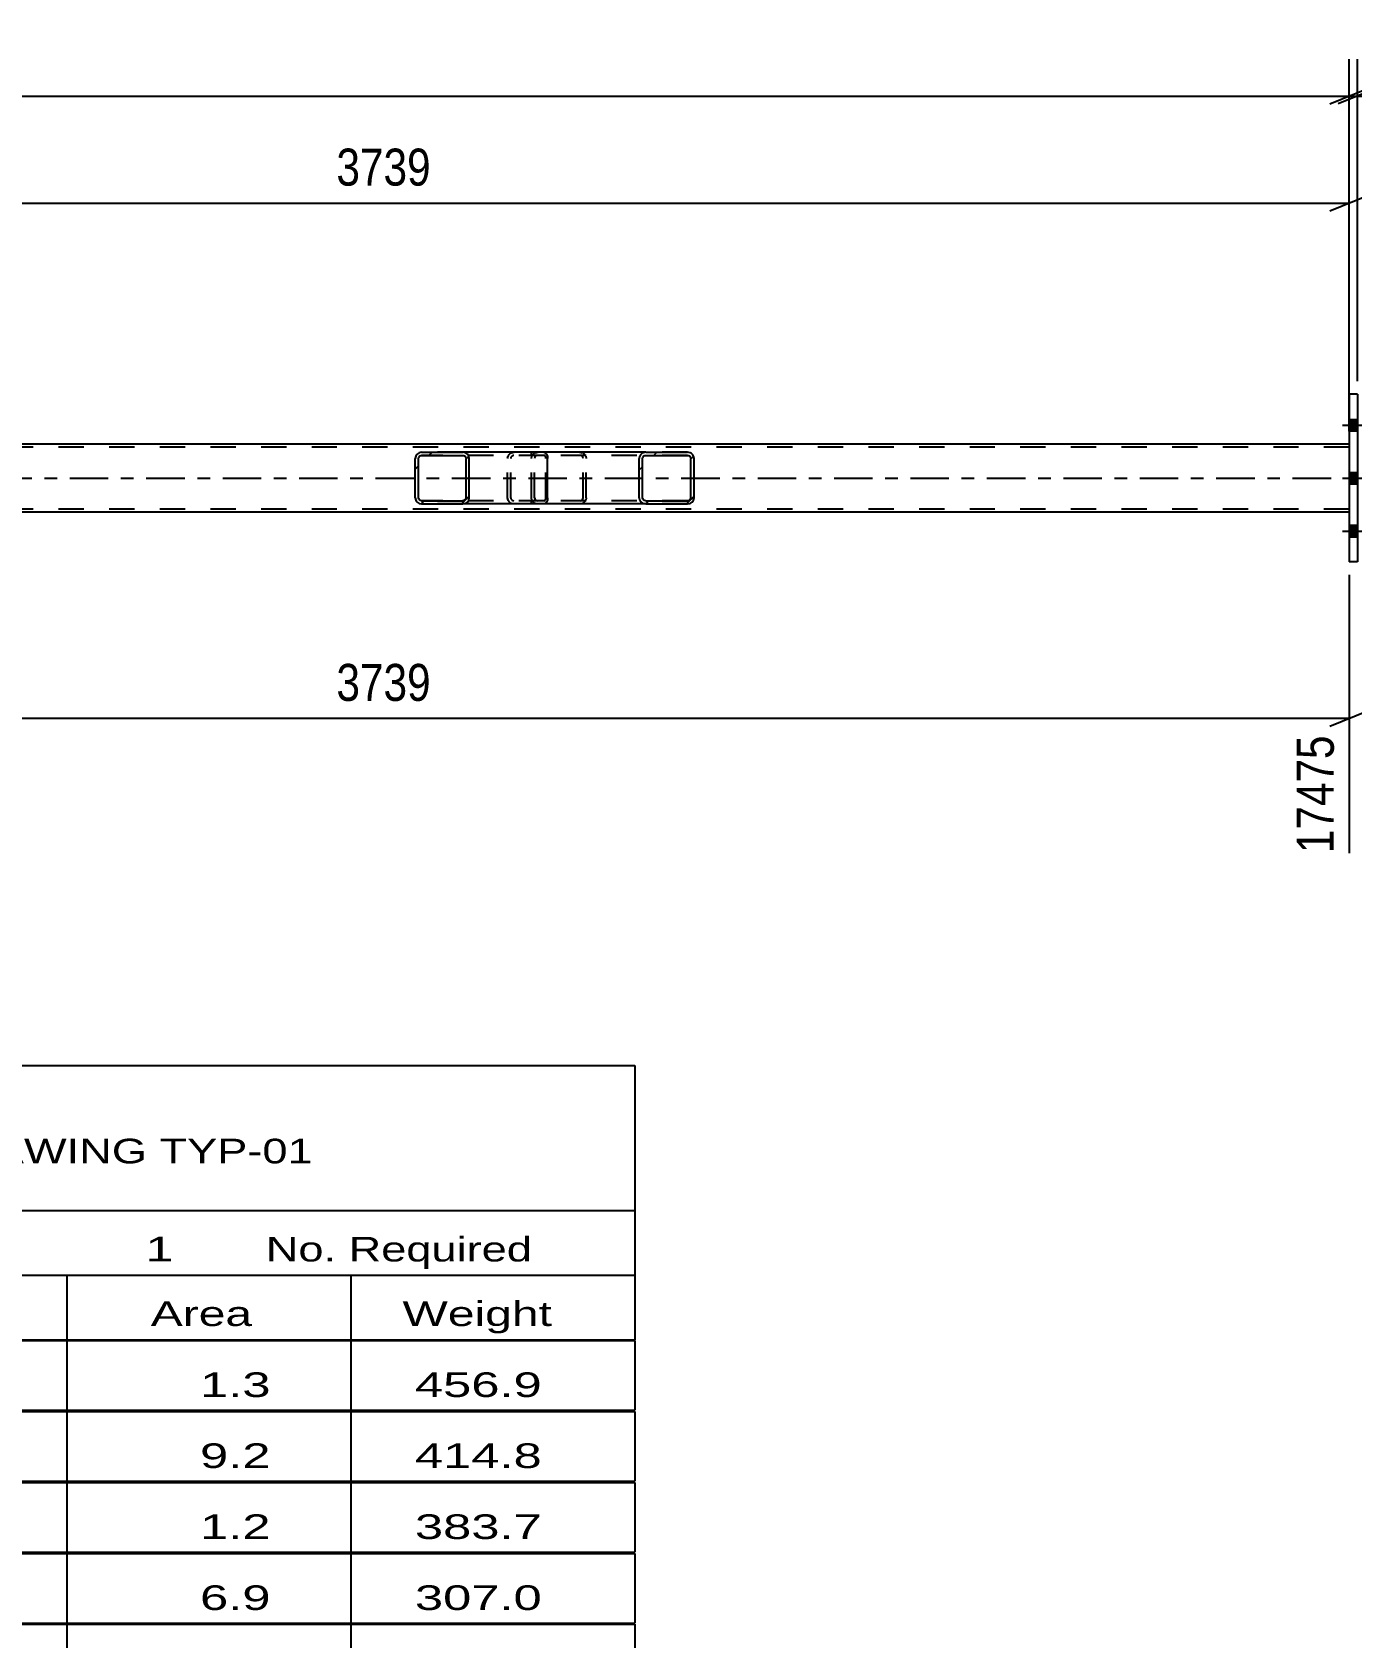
# Model space of a CAD drawing. Header units: millimetres. Extents: x 0 to 841, y 0 to 594.
# Drawn here: x 629.3 to 731.5, y 124.4 to 248.8 of the extents above; entities that cross this region are included whole.
import ezdxf

# ---------------------------------------------------------------- set-up
doc = ezdxf.new("R2010")
doc.units = ezdxf.units.MM
doc.linetypes.add('DXK_LINE_DOT2', pattern=[3.9198, 1.9599, -1.9599])
doc.linetypes.add('DXK_LINE_DOT3', pattern=[5.9187, 2.979, -0.9799, 0.9799, -0.9799])
doc.styles.add('Arial Narrow', font='ARIALN.TTF', dxfattribs={"height": 0.2})

# ---------------------------------------------------------------- blocks, each defined once
blk = doc.blocks.new('Unknown-389678698-48743 - 46257')
at = {"color": 7, "linetype": 'Continuous'}
for p, q in [((516, 168.75), (676, 168.75)), ((676, 168.75), (676, 157.5)), ((516, 157.5), (676, 157.5)), ((676, 157.5), (676, 152.5)), ((516, 152.5), (676, 152.5)), ((632, 152.5), (632, 147.5)), ((654, 152.5), (654, 147.5)), ((676, 152.5), (676, 147.5)), ((516, 147.5), (676, 147.5)), ((516, 147.45), (676, 147.45)), ((632, 147.5), (632, 142)), ((654, 147.5), (654, 142)), ((676, 147.45), (676, 142.05)), ((516, 142.05), (676, 142.05)), ((516, 141.95), (676, 141.95)), ((632, 142), (632, 136.5)), ((654, 142), (654, 136.5)), ((676, 141.95), (676, 136.55)), ((516, 136.55), (676, 136.55)), ((516, 136.45), (676, 136.45)), ((632, 136.5), (632, 131)), ((654, 136.5), (654, 131)), ((676, 136.45), (676, 131.05)), ((516, 131.05), (676, 131.05)), ((516, 130.95), (676, 130.95)), ((632, 131), (632, 125.5)), ((654, 131), (654, 125.5)), ((676, 130.95), (676, 125.55)), ((516, 125.55), (676, 125.55)), ((516, 125.45), (676, 125.45)), ((632, 125.5), (632, 120)), ((654, 125.5), (654, 120)), ((676, 125.45), (676, 120.05))]:
    blk.add_line(p, q, dxfattribs=at)
at = {"color": 7, "style": 'Arial Narrow'}
for s, height, width, p in [('REFER TYP DRAWING TYP-01', 1.9089, 1.6, (600.7, 161.16)), ('No. Required', 1.9089, 1.6, (647.41, 153.56)), ('1', 1.91, 1.794707, (638.08, 153.56)), ('Weight', 1.909, 1.7, (658, 148.56)), ('Area', 1.909, 1.7, (638.5, 148.56))]:
    blk.add_text(s, height=height, dxfattribs=dict(at, width=width)).set_placement(p)
at = {"color": 7, "linetype": 'Continuous', "style": 'Arial Narrow', "width": 1.794707}
for s, p in [('1.3', (642.32, 143.06)), ('456.9', (658.96, 143.06)), ('9.2', (642.32, 137.56)), ('414.8', (658.96, 137.56)), ('1.2', (642.32, 132.06)), ('383.7', (658.96, 132.06)), ('6.9', (642.32, 126.56)), ('307.0', (658.96, 126.56))]:
    blk.add_text(s, height=1.909, dxfattribs=at).set_placement(p)
blk = doc.blocks.new('Bolt-389678698-4537 - 4482')
at = {"linetype": 'Continuous'}
for points in [[(731.96, 217.91), (731.96, 218.79), (731.32, 218.79), (731.32, 217.91)], [(731.96, 217.91), (731.96, 218.79), (731.32, 218.79), (731.32, 217.91)], [(731.96, 217.91), (731.96, 218.79), (731.32, 218.79), (731.32, 217.91)], [(731.96, 213.81), (731.96, 214.69), (731.32, 214.69), (731.32, 213.81)], [(731.96, 213.81), (731.96, 214.69), (731.32, 214.69), (731.32, 213.81)], [(731.96, 209.71), (731.96, 210.59), (731.32, 210.59), (731.32, 209.71)], [(731.96, 209.71), (731.96, 210.59), (731.32, 210.59), (731.32, 209.71)], [(731.96, 209.71), (731.96, 210.59), (731.32, 210.59), (731.32, 209.71)]]:
    blk.add_hatch(color=1, dxfattribs=at).paths.add_polyline_path(points)
at = {"color": 1, "linetype": 'Continuous'}
for p, q in [((730.8, 218.35), (734.12, 218.35)), ((730.8, 218.35), (734.12, 218.35)), ((730.8, 218.35), (734.12, 218.35)), ((731.32, 218.79), (731.96, 218.79)), ((731.32, 218.79), (731.96, 218.79)), ((731.32, 218.79), (731.96, 218.79)), ((731.32, 217.91), (731.96, 217.91)), ((731.32, 217.91), (731.96, 217.91)), ((731.32, 217.91), (731.96, 217.91)), ((730.8, 214.25), (734.12, 214.25)), ((730.8, 214.25), (734.12, 214.25)), ((731.32, 214.69), (731.96, 214.69)), ((731.32, 214.69), (731.96, 214.69)), ((731.32, 213.81), (731.96, 213.81)), ((731.32, 213.81), (731.96, 213.81)), ((731.32, 210.59), (731.96, 210.59)), ((731.32, 210.59), (731.96, 210.59)), ((731.32, 210.59), (731.96, 210.59)), ((730.8, 210.15), (734.12, 210.15)), ((730.8, 210.15), (734.12, 210.15)), ((730.8, 210.15), (734.12, 210.15)), ((731.32, 209.71), (731.96, 209.71)), ((731.32, 209.71), (731.96, 209.71)), ((731.32, 209.71), (731.96, 209.71))]:
    blk.add_line(p, q, dxfattribs=at)
blk = doc.blocks.new('Part-389678698-4607 - 4482')
at = {"color": 7, "linetype": 'DXK_LINE_DOT2'}
for p, q in [((731.32, 216.65), (64.04, 216.65)), ((731.32, 216.89), (731.32, 211.61)), ((731.32, 211.85), (64.04, 211.85))]:
    blk.add_line(p, q, dxfattribs=at)
at = {"color": 2, "linetype": 'Continuous'}
for p, q in [((731.32, 216.89), (586.96, 216.89)), ((731.32, 211.61), (586.96, 211.61))]:
    blk.add_line(p, q, dxfattribs=at)
at = {"color": 7, "linetype": 'DXK_LINE_DOT3'}
blk.add_line((64.04, 214.25), (731.32, 214.25), dxfattribs=at)
blk = doc.blocks.new('Part-389678698-4706 - 4482')
at = {"linetype": 'Continuous'}
h = blk.add_hatch(dxfattribs=at)
h.set_pattern_fill('', scale=0.7, style=0, pattern_type=0)
h.set_pattern_definition([(45, (663.1333, 215.9505), (-1.57154, 1.57154), [])])
h.paths.add_polyline_path([(663.17, 215.77), (663.13, 215.95), (663.02, 216.11), (662.86, 216.21), (662.67, 216.25), (659.48, 216.25), (659.29, 216.21), (659.13, 216.11), (659.02, 215.95), (658.98, 215.77), (658.98, 212.73), (659.02, 212.54), (659.13, 212.39), (659.29, 212.28), (659.48, 212.25), (662.67, 212.25), (662.86, 212.28), (663.02, 212.39), (663.13, 212.54), (663.17, 212.73)])
h.paths.add_polyline_path([(662.9, 212.64), (662.85, 212.56), (662.76, 212.51), (662.67, 212.49), (659.48, 212.49), (659.39, 212.51), (659.31, 212.56), (659.25, 212.64), (659.23, 212.73), (659.23, 215.77), (659.25, 215.86), (659.31, 215.94), (659.39, 215.99), (659.48, 216.01), (662.67, 216.01), (662.76, 215.99), (662.85, 215.94), (662.9, 215.86), (662.92, 215.77), (662.92, 212.73)])
at = {"color": 2, "linetype": 'Continuous'}
for p, q in [((659.02, 215.95), (658.98, 215.77)), ((658.98, 212.73), (658.98, 215.77)), ((659.23, 215.77), (659.25, 215.86)), ((659.23, 212.73), (659.23, 215.77)), ((659.25, 215.86), (659.31, 215.94)), ((659.48, 216.25), (659.29, 216.21)), ((659.31, 215.94), (659.39, 215.99)), ((659.39, 215.99), (659.48, 216.01)), ((659.48, 216.25), (662.67, 216.25)), ((659.48, 216.01), (662.67, 216.01)), ((668.97, 216.25), (662.67, 216.25)), ((662.86, 216.21), (662.67, 216.25)), ((662.67, 216.01), (662.76, 215.99)), ((662.76, 215.99), (662.85, 215.94)), ((662.85, 215.94), (662.9, 215.86)), ((662.9, 215.86), (662.92, 215.77)), ((662.92, 212.73), (662.92, 215.77)), ((663.17, 215.77), (663.13, 215.95)), ((663.17, 212.73), (663.17, 215.77)), ((668.97, 216.25), (669.07, 216.21)), ((669.07, 216.21), (669.16, 216.11)), ((669.16, 216.11), (669.22, 215.95)), ((669.22, 215.95), (669.24, 215.77)), ((669.24, 212.73), (669.24, 215.77)), ((658.98, 212.73), (659.02, 212.54)), ((659.25, 212.64), (659.23, 212.73)), ((662.92, 212.73), (662.9, 212.64)), ((663.13, 212.54), (663.17, 212.73)), ((669.24, 212.73), (669.22, 212.54)), ((659.31, 212.56), (659.25, 212.64)), ((659.29, 212.28), (659.48, 212.25)), ((659.39, 212.51), (659.31, 212.56)), ((659.48, 212.49), (659.39, 212.51)), ((659.48, 212.49), (662.67, 212.49)), ((659.48, 212.25), (662.67, 212.25)), ((662.76, 212.51), (662.67, 212.49)), ((662.67, 212.25), (662.86, 212.28)), ((668.97, 212.25), (662.67, 212.25)), ((662.85, 212.56), (662.76, 212.51)), ((662.9, 212.64), (662.85, 212.56)), ((669.07, 212.28), (668.97, 212.25)), ((669.16, 212.39), (669.07, 212.28)), ((669.22, 212.54), (669.16, 212.39))]:
    blk.add_line(p, q, dxfattribs=at)
at = {"color": 7, "linetype": 'DXK_LINE_DOT2'}
for p, q in [((662.67, 216.25), (659.48, 216.25)), ((668.97, 216.01), (659.48, 216.01)), ((666.13, 215.77), (666.17, 215.95)), ((666.13, 212.73), (666.13, 215.77)), ((666.4, 215.86), (666.38, 215.77)), ((666.38, 212.73), (666.38, 215.77)), ((666.46, 215.94), (666.4, 215.86)), ((666.44, 216.21), (666.63, 216.25)), ((666.54, 215.99), (666.46, 215.94)), ((666.63, 216.01), (666.54, 215.99)), ((667.98, 216.01), (667.98, 216.25)), ((669.02, 215.99), (668.97, 216.01)), ((669.06, 215.94), (669.02, 215.99)), ((669.09, 215.86), (669.06, 215.94)), ((669.1, 215.77), (669.09, 215.86)), ((669.1, 212.73), (669.1, 215.77)), ((666.17, 212.54), (666.13, 212.73)), ((666.38, 212.73), (666.4, 212.64)), ((669.09, 212.64), (669.1, 212.73)), ((668.97, 212.49), (659.48, 212.49)), ((662.67, 212.25), (659.48, 212.25)), ((666.4, 212.64), (666.46, 212.56)), ((666.63, 212.25), (666.44, 212.28)), ((666.46, 212.56), (666.48, 212.54)), ((666.48, 212.54), (666.54, 212.51)), ((666.54, 212.51), (666.63, 212.49)), ((667.98, 212.25), (667.98, 212.49)), ((668.97, 212.49), (669.02, 212.51)), ((669.02, 212.51), (669.06, 212.56)), ((669.06, 212.56), (669.09, 212.64))]:
    blk.add_line(p, q, dxfattribs=at)
at = {"color": 2, "linetype": 'Continuous'}
for centre, start, end in [((659.47, 215.75), 111.1941, 156.1506), ((662.68, 215.75), 23.8494, 68.8059), ((659.47, 212.74), 203.8494, 248.8059), ((662.68, 212.74), 291.1941, 336.1506)]:
    blk.add_arc(centre, 0.492, start, end, dxfattribs=at)
at = {"color": 7, "linetype": 'DXK_LINE_DOT2'}
for centre, start, end in [((666.62, 215.75), 111.1941, 156.1506), ((666.62, 212.74), 203.8495, 248.8059)]:
    blk.add_arc(centre, 0.492, start, end, dxfattribs=at)
blk = doc.blocks.new('Part-389678698-4707 - 4482')
at = {"linetype": 'Continuous'}
h = blk.add_hatch(dxfattribs=at)
h.set_pattern_fill('', scale=0.7, style=0, pattern_type=0)
h.set_pattern_definition([(45, (680.5439, 215.9505), (-1.57154, 1.57154), [])])
h.paths.add_polyline_path([(680.58, 215.77), (680.54, 215.95), (680.43, 216.11), (680.27, 216.21), (680.07, 216.25), (676.84, 216.25), (676.64, 216.21), (676.48, 216.11), (676.36, 215.95), (676.33, 215.77), (676.33, 212.73), (676.36, 212.54), (676.48, 212.39), (676.64, 212.28), (676.84, 212.25), (680.07, 212.25), (680.27, 212.28), (680.43, 212.39), (680.54, 212.54), (680.58, 212.73)])
h.paths.add_polyline_path([(680.31, 212.64), (680.25, 212.56), (680.17, 212.51), (680.07, 212.49), (676.84, 212.49), (676.74, 212.51), (676.66, 212.56), (676.6, 212.64), (676.58, 212.73), (676.58, 215.77), (676.6, 215.86), (676.66, 215.94), (676.74, 215.99), (676.84, 216.01), (680.07, 216.01), (680.17, 215.99), (680.25, 215.94), (680.31, 215.86), (680.33, 215.77), (680.33, 212.73)])
at = {"color": 7, "linetype": 'DXK_LINE_DOT2'}
for p, q in [((667.98, 215.77), (668.02, 215.95)), ((667.98, 212.73), (667.98, 215.77)), ((668.25, 215.86), (668.23, 215.77)), ((668.23, 212.73), (668.23, 215.77)), ((668.31, 215.94), (668.25, 215.86)), ((668.29, 216.21), (668.49, 216.25)), ((668.39, 215.99), (668.31, 215.94)), ((668.49, 216.01), (668.39, 215.99)), ((671.72, 216.25), (668.49, 216.25)), ((680.07, 216.01), (668.49, 216.01)), ((671.72, 216.25), (671.92, 216.21)), ((671.82, 215.99), (671.72, 216.01)), ((671.9, 215.94), (671.82, 215.99)), ((671.96, 215.86), (671.9, 215.94)), ((671.98, 215.77), (671.96, 215.86)), ((671.98, 212.73), (671.98, 215.77)), ((672.19, 215.95), (672.23, 215.77)), ((672.23, 212.73), (672.23, 215.77)), ((680.07, 216.25), (676.84, 216.25)), ((668.02, 212.54), (667.98, 212.73)), ((668.23, 212.73), (668.25, 212.64)), ((671.96, 212.64), (671.98, 212.73)), ((672.23, 212.73), (672.19, 212.54)), ((668.25, 212.64), (668.31, 212.56)), ((668.49, 212.25), (668.29, 212.28)), ((668.31, 212.56), (668.39, 212.51)), ((668.39, 212.51), (668.49, 212.49)), ((680.07, 212.49), (668.49, 212.49)), ((671.72, 212.25), (668.49, 212.25)), ((671.72, 212.49), (671.82, 212.51)), ((671.92, 212.28), (671.72, 212.25)), ((671.82, 212.51), (671.9, 212.56)), ((671.9, 212.56), (671.96, 212.64)), ((680.07, 212.25), (676.84, 212.25))]:
    blk.add_line(p, q, dxfattribs=at)
at = {"color": 2, "linetype": 'Continuous'}
for p, q in [((676.84, 216.25), (668.97, 216.25)), ((676.36, 215.95), (676.33, 215.77)), ((676.33, 212.73), (676.33, 215.77)), ((676.58, 215.77), (676.6, 215.86)), ((676.58, 212.73), (676.58, 215.77)), ((676.6, 215.86), (676.66, 215.94)), ((676.84, 216.25), (676.64, 216.21)), ((676.66, 215.94), (676.74, 215.99)), ((676.74, 215.99), (676.84, 216.01)), ((676.84, 216.25), (680.07, 216.25)), ((676.84, 216.01), (680.07, 216.01)), ((680.27, 216.21), (680.07, 216.25)), ((680.07, 216.01), (680.17, 215.99)), ((680.17, 215.99), (680.25, 215.94)), ((680.25, 215.94), (680.31, 215.86)), ((680.31, 215.86), (680.33, 215.77)), ((680.33, 212.73), (680.33, 215.77)), ((680.58, 215.77), (680.54, 215.95)), ((680.58, 212.73), (680.58, 215.77)), ((676.33, 212.73), (676.36, 212.54)), ((676.6, 212.64), (676.58, 212.73)), ((680.33, 212.73), (680.31, 212.64)), ((680.54, 212.54), (680.58, 212.73)), ((676.84, 212.25), (668.97, 212.25)), ((676.66, 212.56), (676.6, 212.64)), ((676.64, 212.28), (676.84, 212.25)), ((676.74, 212.51), (676.66, 212.56)), ((676.84, 212.49), (676.74, 212.51)), ((676.84, 212.49), (680.07, 212.49)), ((676.84, 212.25), (680.07, 212.25)), ((680.17, 212.51), (680.07, 212.49)), ((680.07, 212.25), (680.27, 212.28)), ((680.25, 212.56), (680.17, 212.51)), ((680.31, 212.64), (680.25, 212.56))]:
    blk.add_line(p, q, dxfattribs=at)
at = {"color": 7, "linetype": 'DXK_LINE_DOT2'}
for centre, start, end in [((668.47, 215.75), 110.7584, 155.6801), ((671.74, 215.75), 24.32, 69.2417), ((668.47, 212.75), 204.32, 249.2417), ((671.74, 212.75), 290.7584, 335.6801)]:
    blk.add_arc(centre, 0.496, start, end, dxfattribs=at)
at = {"color": 2, "linetype": 'Continuous'}
for centre, start, end in [((676.82, 215.75), 110.7584, 155.6801), ((680.09, 215.75), 24.32, 69.2417), ((676.82, 212.75), 204.32, 249.2417), ((680.09, 212.75), 290.7584, 335.6801)]:
    blk.add_arc(centre, 0.496, start, end, dxfattribs=at)
blk = doc.blocks.new('Part-389678698-4726 - 4482')
at = {"color": 2, "linetype": 'Continuous'}
for p, q in [((731.96, 220.75), (731.32, 220.75)), ((731.32, 220.75), (731.32, 207.75)), ((731.96, 220.75), (731.96, 207.75)), ((731.96, 207.75), (731.32, 207.75))]:
    blk.add_line(p, q, dxfattribs=at)
blk = doc.blocks.new('StraightDimension-389678698-13699 - 4482')
at = {"color": 7, "linetype": 'Continuous'}
for p, q in [((731.32, 221.75), (731.32, 246.7)), ((731.96, 221.75), (731.96, 246.7)), ((729.82, 243.25), (732.82, 244.45)), ((733.46, 244.45), (730.46, 243.25)), ((731.32, 243.85), (731.96, 243.85)), ((731.96, 243.85), (737.86, 243.85)), ((731.96, 243.85), (737.86, 243.85))]:
    blk.add_line(p, q, dxfattribs=at)
at = {"color": 0}
blk.add_wipeout([(737.34, 244.6), (737.34, 248.8), (732.48, 248.8), (732.48, 244.6)], dxfattribs=at)
at = {"color": 3, "style": 'Arial Narrow'}
blk.add_text('16', height=2.863, dxfattribs=at).set_placement((733.08, 245.2))
blk = doc.blocks.new('StraightDimension-389678698-4801 - 4482')
at = {"color": 7, "linetype": 'Continuous'}
for p, q in [((581.76, 226.29), (581.76, 238.41)), ((731.32, 217.89), (731.32, 238.41)), ((583.26, 236.16), (580.26, 234.96)), ((581.76, 235.56), (731.32, 235.56)), ((729.82, 234.96), (732.82, 236.16))]:
    blk.add_line(p, q, dxfattribs=at)
at = {"color": 0}
blk.add_wipeout([(660.79, 236.31), (660.79, 240.51), (652.28, 240.51), (652.28, 236.31)], dxfattribs=at)
at = {"color": 3, "style": 'Arial Narrow'}
blk.add_text('3739', height=2.863, dxfattribs=at).set_placement((652.88, 236.91))
blk = doc.blocks.new('StraightDimension-389678698-4915 - 4482')
at = {"color": 7, "linetype": 'Continuous'}
for p, q in [((731.32, 206.75), (731.32, 185.19)), ((581.76, 202.21), (581.76, 185.19)), ((583.26, 196.24), (580.26, 195.04)), ((581.76, 195.64), (731.32, 195.64)), ((729.82, 195.04), (732.82, 196.24))]:
    blk.add_line(p, q, dxfattribs=at)
at = {"color": 0}
blk.add_wipeout([(660.79, 196.39), (660.79, 200.59), (652.28, 200.59), (652.28, 196.39)], dxfattribs=at)
at = {"color": 3, "style": 'Arial Narrow'}
blk.add_text('3739', height=2.863, dxfattribs=at).set_placement((652.88, 196.99))
at = {"color": 0, "linetype": 'Continuous'}
blk.add_wipeout([(730.72, 194.93), (726.52, 194.93), (726.52, 184.59), (730.72, 184.59)], dxfattribs=at)
at = {"color": 3, "linetype": 'Continuous', "style": 'Arial Narrow'}
blk.add_text('17475', height=2.863, rotation=90.0002, dxfattribs=at).set_placement((730.12, 185.19))
blk = doc.blocks.new('StraightDimension-389678698-13700 - 4482')
at = {"color": 7, "linetype": 'Continuous'}
for p, q in [((731.32, 221.75), (731.32, 246.7)), ((55.42, 243.85), (731.32, 243.85)), ((729.82, 243.25), (732.82, 244.45))]:
    blk.add_line(p, q, dxfattribs=at)

msp = doc.modelspace()

# ---------------------------------------------------------------- block references
for name in ['StraightDimension-389678698-13699 - 4482', 'Part-389678698-4726 - 4482', 'Bolt-389678698-4537 - 4482', 'Part-389678698-4607 - 4482', 'Part-389678698-4706 - 4482', 'Part-389678698-4707 - 4482', 'StraightDimension-389678698-4915 - 4482', 'Unknown-389678698-48743 - 46257']:
    msp.add_blockref(name, (0, 0))

# ---------------------------------------------------------------- next in the draw order: block references
msp.add_blockref('StraightDimension-389678698-4801 - 4482', (0, 0))

# ---------------------------------------------------------------- next in the draw order: block references
msp.add_blockref('StraightDimension-389678698-13700 - 4482', (0, 0))

doc.saveas('drawing.dxf')
